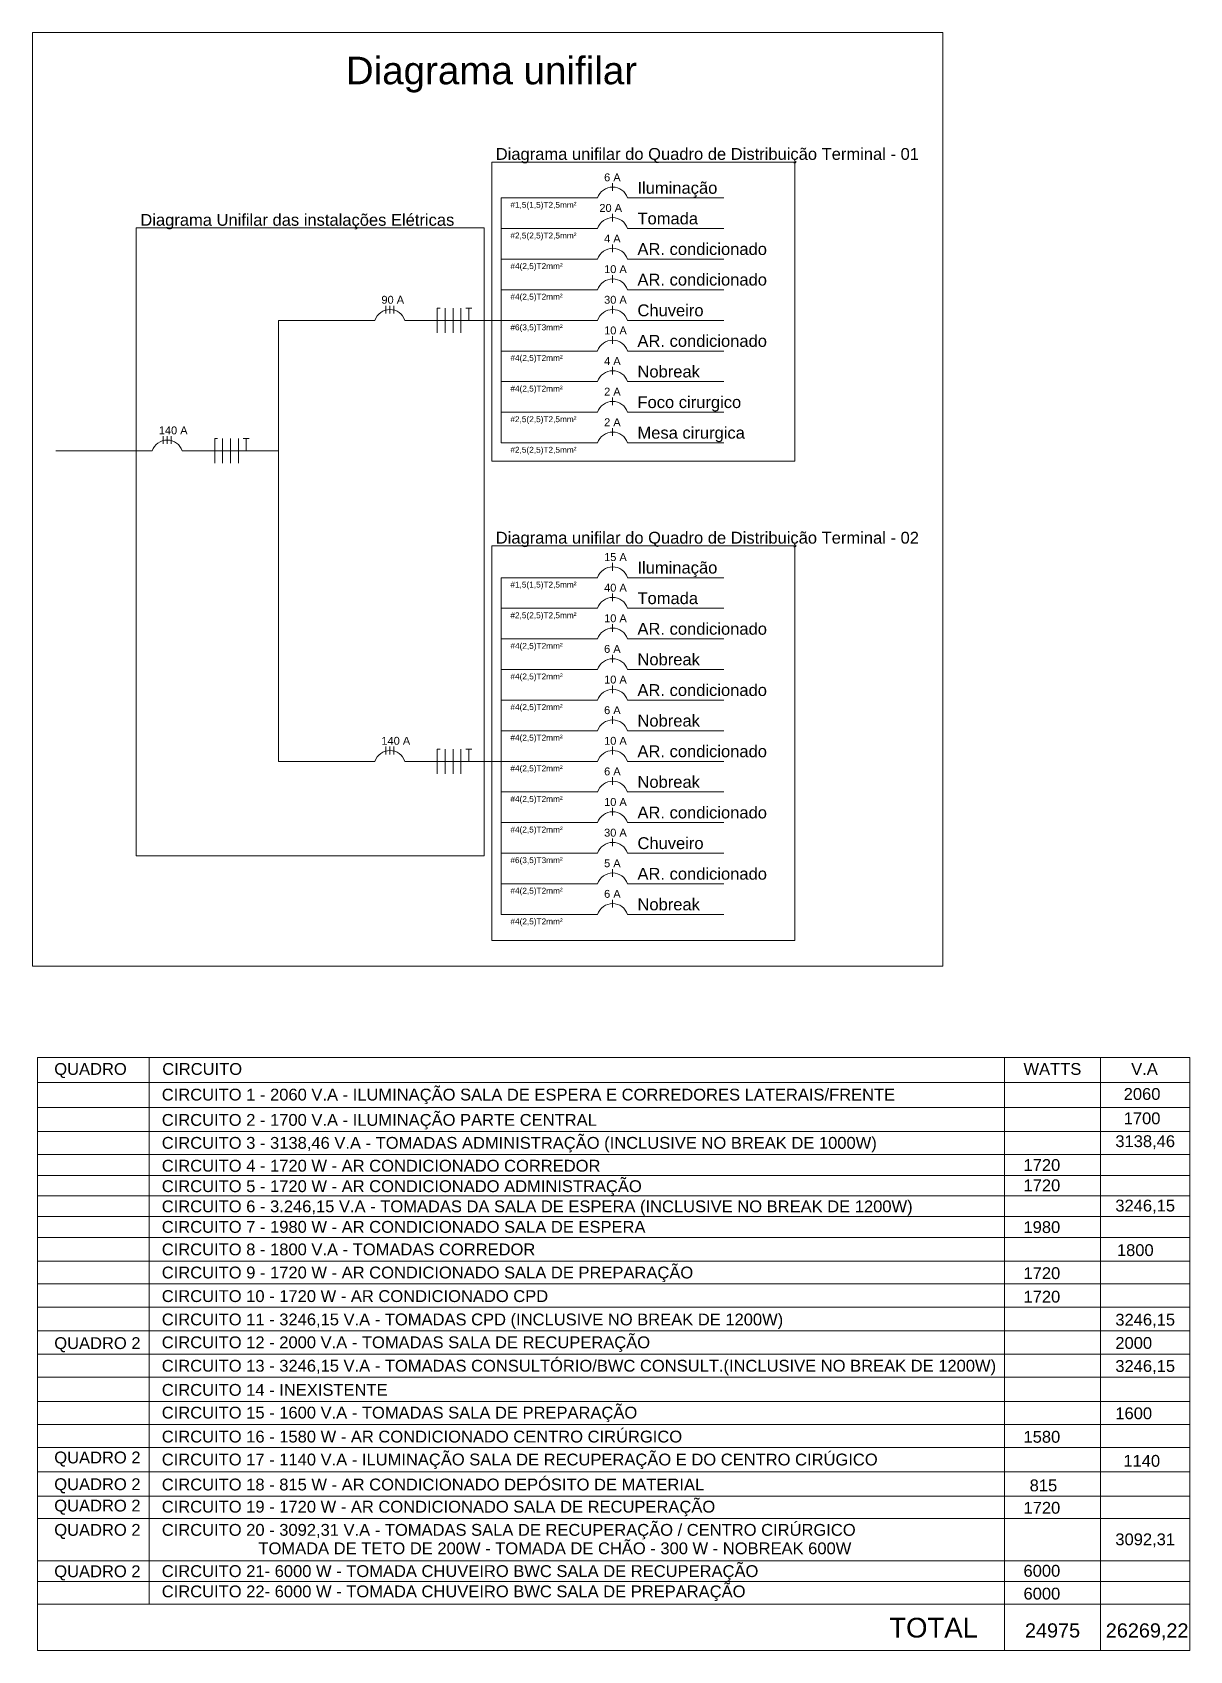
# Model space of a CAD drawing. Header units: millimetres. Extents: x 2676 to 2790, y 20 to 50.
# Drawn here: x 2700.2 to 2714.88, y 25.46 to 45.98 of the extents above; entities that cross this region are included whole.
import ezdxf

# ---------------------------------------------------------------- set-up
doc = ezdxf.new("R2010")
doc.units = ezdxf.units.MM
doc.layers.add('CIRCUITO 1', color=3, linetype='Continuous')
doc.layers.add('TOMADAS', color=250, linetype='Continuous')
doc.styles.get("Standard").update_dxf_attribs({"font": 'arial.ttf', "height": 1.5})

msp = doc.modelspace()

# ---------------------------------------------------------------- linework, layer by layer
at = {"layer": 'TOMADAS', "color": 7, "lineweight": 20}
for p, q in [((2707.562, 44.014), (2707.562, 44.063)), ((2707.562, 43.965), (2707.562, 44.014)), ((2706.149, 43.876), (2707.372, 43.876)), ((2706.149, 43.876), (2706.149, 40.771)), ((2707.752, 43.876), (2708.974, 43.876)), ((2707.562, 43.626), (2707.562, 43.675)), ((2707.562, 43.577), (2707.562, 43.626)), ((2706.149, 43.488), (2707.372, 43.488)), ((2707.752, 43.488), (2708.974, 43.488)), ((2706.149, 43.1), (2707.372, 43.1)), ((2707.562, 43.238), (2707.562, 43.287)), ((2707.562, 43.189), (2707.562, 43.238)), ((2707.752, 43.1), (2708.974, 43.1)), ((2707.562, 42.849), (2707.562, 42.898)), ((2706.149, 42.712), (2707.372, 42.712)), ((2707.562, 42.801), (2707.562, 42.849)), ((2707.752, 42.712), (2708.974, 42.712)), ((2704.687, 42.461), (2704.687, 42.51)), ((2704.737, 42.461), (2704.737, 42.51)), ((2704.787, 42.461), (2704.787, 42.51)), ((2705.338, 42.324), (2705.338, 42.48)), ((2705.338, 42.48), (2705.376, 42.48)), ((2705.438, 42.324), (2705.438, 42.48)), ((2705.538, 42.324), (2705.538, 42.48)), ((2705.638, 42.324), (2705.638, 42.48)), ((2705.7, 42.48), (2705.738, 42.48)), ((2705.738, 42.324), (2705.738, 42.48)), ((2705.738, 42.48), (2705.776, 42.48)), ((2707.562, 42.461), (2707.562, 42.51)), ((2703.325, 42.324), (2704.547, 42.324)), ((2703.325, 42.324), (2703.325, 40.668)), ((2704.687, 42.412), (2704.687, 42.461)), ((2704.737, 42.412), (2704.737, 42.461)), ((2704.787, 42.412), (2704.787, 42.461)), ((2704.927, 42.324), (2706.149, 42.324)), ((2705.338, 42.167), (2705.338, 42.324)), ((2705.438, 42.167), (2705.438, 42.324)), ((2705.538, 42.167), (2705.538, 42.324)), ((2705.638, 42.167), (2705.638, 42.324)), ((2706.149, 42.324), (2707.372, 42.324)), ((2707.562, 42.412), (2707.562, 42.461)), ((2707.752, 42.324), (2708.974, 42.324)), ((2707.562, 42.073), (2707.562, 42.122)), ((2707.562, 42.024), (2707.562, 42.073)), ((2706.149, 41.935), (2707.372, 41.935)), ((2707.752, 41.935), (2708.974, 41.935)), ((2707.562, 41.685), (2707.562, 41.734)), ((2707.562, 41.636), (2707.562, 41.685)), ((2706.149, 41.547), (2707.372, 41.547)), ((2707.752, 41.547), (2708.974, 41.547)), ((2707.562, 41.297), (2707.562, 41.346)), ((2707.562, 41.248), (2707.562, 41.297)), ((2706.149, 41.159), (2707.372, 41.159)), ((2707.752, 41.159), (2708.974, 41.159)), ((2701.862, 40.806), (2701.862, 40.855)), ((2701.912, 40.806), (2701.912, 40.855)), ((2701.962, 40.806), (2701.962, 40.855)), ((2707.562, 40.908), (2707.562, 40.957)), ((2707.562, 40.86), (2707.562, 40.908)), ((2700.5, 40.668), (2701.722, 40.668)), ((2701.862, 40.757), (2701.862, 40.806)), ((2701.912, 40.757), (2701.912, 40.806)), ((2701.962, 40.757), (2701.962, 40.806)), ((2702.102, 40.668), (2703.325, 40.668)), ((2702.514, 40.668), (2702.514, 40.824)), ((2702.514, 40.824), (2702.551, 40.824)), ((2702.514, 40.512), (2702.514, 40.668)), ((2702.614, 40.668), (2702.614, 40.824)), ((2702.614, 40.512), (2702.614, 40.668)), ((2702.714, 40.668), (2702.714, 40.824)), ((2702.714, 40.512), (2702.714, 40.668)), ((2702.814, 40.668), (2702.814, 40.824)), ((2702.814, 40.512), (2702.814, 40.668)), ((2702.876, 40.824), (2702.914, 40.824)), ((2702.914, 40.668), (2702.914, 40.824)), ((2702.914, 40.824), (2702.951, 40.824)), ((2703.325, 40.668), (2703.325, 36.732)), ((2706.149, 40.771), (2707.372, 40.771)), ((2707.752, 40.771), (2708.974, 40.771)), ((2707.562, 39.199), (2707.562, 39.248)), ((2707.562, 39.15), (2707.562, 39.199)), ((2706.149, 39.061), (2707.372, 39.061)), ((2706.149, 34.791), (2706.149, 39.061)), ((2707.752, 39.061), (2708.974, 39.061)), ((2707.562, 38.811), (2707.562, 38.86)), ((2707.562, 38.762), (2707.562, 38.811)), ((2706.149, 38.673), (2707.372, 38.673)), ((2707.752, 38.673), (2708.974, 38.673)), ((2707.562, 38.423), (2707.562, 38.471)), ((2707.562, 38.374), (2707.562, 38.423)), ((2706.149, 38.285), (2707.372, 38.285)), ((2707.752, 38.285), (2708.974, 38.285)), ((2707.562, 38.034), (2707.562, 38.083)), ((2707.562, 37.985), (2707.562, 38.034)), ((2706.149, 37.897), (2707.372, 37.897)), ((2707.752, 37.897), (2708.974, 37.897)), ((2707.562, 37.646), (2707.562, 37.695)), ((2707.562, 37.597), (2707.562, 37.646)), ((2706.149, 37.508), (2707.372, 37.508)), ((2707.752, 37.508), (2708.974, 37.508)), ((2707.562, 37.258), (2707.562, 37.307)), ((2707.562, 37.209), (2707.562, 37.258)), ((2706.149, 37.12), (2707.372, 37.12)), ((2707.752, 37.12), (2708.974, 37.12)), ((2703.325, 36.732), (2704.547, 36.732)), ((2704.687, 36.87), (2704.687, 36.919)), ((2704.687, 36.821), (2704.687, 36.87)), ((2704.737, 36.87), (2704.737, 36.919)), ((2704.737, 36.821), (2704.737, 36.87)), ((2704.787, 36.87), (2704.787, 36.919)), ((2704.787, 36.821), (2704.787, 36.87)), ((2704.927, 36.732), (2706.149, 36.732)), ((2705.338, 36.732), (2705.338, 36.888)), ((2705.338, 36.888), (2705.376, 36.888)), ((2705.338, 36.576), (2705.338, 36.732)), ((2705.438, 36.732), (2705.438, 36.888)), ((2705.438, 36.576), (2705.438, 36.732)), ((2705.538, 36.732), (2705.538, 36.888)), ((2705.538, 36.576), (2705.538, 36.732)), ((2705.638, 36.732), (2705.638, 36.888)), ((2705.638, 36.576), (2705.638, 36.732)), ((2705.7, 36.888), (2705.738, 36.888)), ((2705.738, 36.732), (2705.738, 36.888)), ((2705.738, 36.888), (2705.776, 36.888)), ((2706.149, 36.732), (2707.372, 36.732)), ((2707.562, 36.87), (2707.562, 36.919)), ((2707.562, 36.821), (2707.562, 36.87)), ((2707.752, 36.732), (2708.974, 36.732)), ((2707.562, 36.482), (2707.562, 36.53)), ((2706.149, 36.344), (2707.372, 36.344)), ((2707.562, 36.433), (2707.562, 36.482)), ((2707.752, 36.344), (2708.974, 36.344)), ((2707.562, 36.093), (2707.562, 36.142)), ((2706.149, 35.956), (2707.372, 35.956)), ((2707.562, 36.044), (2707.562, 36.093)), ((2707.752, 35.956), (2708.974, 35.956)), ((2707.562, 35.705), (2707.562, 35.754)), ((2707.562, 35.656), (2707.562, 35.705)), ((2706.149, 35.567), (2707.372, 35.567)), ((2707.752, 35.567), (2708.974, 35.567)), ((2707.562, 35.317), (2707.562, 35.366)), ((2707.562, 35.268), (2707.562, 35.317)), ((2706.149, 35.179), (2707.372, 35.179)), ((2707.752, 35.179), (2708.974, 35.179)), ((2707.562, 34.929), (2707.562, 34.978)), ((2707.562, 34.88), (2707.562, 34.929)), ((2706.149, 34.791), (2707.372, 34.791)), ((2707.752, 34.791), (2708.974, 34.791)), ((2700.267, 32.979), (2700.267, 25.457)), ((2700.267, 32.979), (2714.882, 32.979)), ((2712.533, 25.457), (2712.533, 32.979)), ((2713.75, 25.457), (2713.75, 32.979)), ((2714.882, 25.457), (2714.882, 32.979)), ((2700.267, 32.662), (2714.882, 32.662)), ((2700.267, 32.345), (2714.882, 32.345)), ((2700.267, 32.037), (2714.882, 32.037)), ((2700.267, 31.747), (2714.882, 31.747)), ((2700.267, 31.48), (2714.882, 31.48)), ((2700.267, 31.222), (2714.882, 31.222)), ((2700.267, 30.96), (2714.882, 30.96)), ((2700.267, 30.693), (2714.882, 30.693)), ((2700.267, 30.394), (2714.882, 30.394)), ((2700.267, 30.108), (2714.882, 30.108)), ((2700.267, 29.81), (2714.882, 29.81)), ((2700.267, 29.512), (2714.882, 29.512)), ((2700.267, 29.217), (2714.882, 29.217)), ((2700.267, 28.925), (2714.882, 28.925)), ((2700.267, 28.615), (2714.882, 28.615)), ((2700.267, 28.325), (2714.882, 28.325)), ((2700.267, 28.033), (2714.882, 28.033)), ((2700.267, 27.723), (2714.882, 27.723)), ((2700.267, 27.417), (2714.882, 27.417)), ((2700.267, 27.133), (2714.882, 27.133)), ((2700.267, 26.597), (2714.882, 26.597)), ((2700.267, 26.334), (2714.882, 26.334)), ((2700.267, 26.045), (2714.882, 26.045)), ((2700.267, 25.457), (2714.882, 25.457))]:
    msp.add_line(p, q, dxfattribs=at)
at = {"layer": 'TOMADAS', "color": 6, "lineweight": 20}
msp.add_line((2701.682, 26.045), (2701.682, 32.979), dxfattribs=at)
at = {"layer": 'TOMADAS', "color": 7, "lineweight": 20}
for points in [[(2700.201, 45.975), (2711.75, 45.975), (2711.75, 34.137), (2700.201, 34.137)], [(2709.873, 40.537), (2706.028, 40.537), (2706.028, 44.331), (2709.873, 44.331)], [(2705.933, 35.535), (2701.52, 35.535), (2701.52, 43.495), (2705.933, 43.495)], [(2706.028, 39.465), (2709.873, 39.465), (2709.873, 34.459), (2706.028, 34.459)]]:
    msp.add_lwpolyline(points, close=True, dxfattribs=at)
for centre in [(2707.562, 43.814), (2707.562, 43.426), (2707.562, 43.037), (2707.562, 42.649), (2704.737, 42.261), (2707.562, 42.261), (2707.562, 41.873), (2707.562, 41.485), (2707.562, 41.096), (2707.562, 40.708), (2701.912, 40.606), (2707.562, 38.999), (2707.562, 38.611), (2707.562, 38.222), (2707.562, 37.834), (2707.562, 37.446), (2707.562, 37.058), (2704.737, 36.67), (2707.562, 36.67), (2707.562, 36.281), (2707.562, 35.893), (2707.562, 35.505), (2707.562, 35.117), (2707.562, 34.729)]:
    msp.add_arc(centre, 0.2, 18.1739, 161.8261, dxfattribs=at)

# ---------------------------------------------------------------- texts
at = {"layer": 'CIRCUITO 1', "color": 7}
for s, p in [('QUADRO', (2700.479, 32.757)), ('CIRCUITO', (2701.849, 32.757)), ('WATTS', (2712.774, 32.757)), ('V.A', (2714.14, 32.757)), ('CIRCUITO 1 - 2060 V.A - ILUMINAÇÃO SALA DE ESPERA E CORREDORES LATERAIS/FRENTE', (2701.843, 32.432)), ('2060', (2714.045, 32.44)), ('CIRCUITO 2 - 1700 V.A - ILUMINAÇÃO PARTE CENTRAL', (2701.843, 32.111)), ('1700', (2714.045, 32.131)), ('CIRCUITO 14 - INEXISTENTE', (2701.843, 28.688)), ('CIRCUITO 17 - 1140 V.A - ILUMINAÇÃO SALA DE RECUPERAÇÃO E DO CENTRO CIRÚGICO', (2701.843, 27.805)), ('1140', (2714.041, 27.788))]:
    msp.add_text(s, height=0.15, dxfattribs=at).set_placement(p)
at = {"layer": 'CIRCUITO 1', "color": 2}
for s, p in [('CIRCUITO 3 - 3138,46 V.A - TOMADAS ADMINISTRAÇÃO (INCLUSIVE NO BREAK DE 1000W)', (2701.843, 31.82)), ('3138,46', (2713.939, 31.841)), ('CIRCUITO 6 - 3.246,15 V.A - TOMADAS DA SALA DE ESPERA (INCLUSIVE NO BREAK DE 1200W)', (2701.843, 31.015)), ('3246,15', (2713.939, 31.025)), ('CIRCUITO 8 - 1800 V.A - TOMADAS CORREDOR', (2701.843, 30.469)), ('1800', (2713.959, 30.46)), ('CIRCUITO 11 - 3246,15 V.A - TOMADAS CPD (INCLUSIVE NO BREAK DE 1200W)', (2701.843, 29.581)), ('3246,15', (2713.939, 29.578)), ('CIRCUITO 12 - 2000 V.A - TOMADAS SALA DE RECUPERAÇÃO', (2701.843, 29.291)), ('2000', (2713.939, 29.283)), ('CIRCUITO 13 - 3246,15 V.A - TOMADAS CONSULTÓRIO/BWC CONSULT.(INCLUSIVE NO BREAK DE 1200W)', (2701.843, 28.994)), ('3246,15', (2713.939, 28.991)), ('CIRCUITO 15 - 1600 V.A - TOMADAS SALA DE PREPARAÇÃO', (2701.843, 28.4)), ('1600', (2713.939, 28.391)), ('CIRCUITO 20 - 3092,31 V.A - TOMADAS SALA DE RECUPERAÇÃO / CENTRO CIRÚRGICO', (2701.843, 26.913)), ('3092,31', (2713.939, 26.793)), ('TOMADA DE TETO DE 200W - TOMADA DE CHÃO - 300 W - NOBREAK 600W', (2703.069, 26.679))]:
    msp.add_text(s, height=0.15, dxfattribs=at).set_placement(p)
at = {"layer": 'CIRCUITO 1', "color": 1}
for s, p in [('CIRCUITO 4 - 1720 W - AR CONDICIONADO CORREDOR', (2701.843, 31.53)), ('1720', (2712.774, 31.539)), ('CIRCUITO 5 - 1720 W - AR CONDICIONADO ADMINISTRAÇÃO', (2701.843, 31.271)), ('1720', (2712.774, 31.282)), ('CIRCUITO 7 - 1980 W - AR CONDICIONADO SALA DE ESPERA', (2701.843, 30.755)), ('1980', (2712.774, 30.752)), ('CIRCUITO 9 - 1720 W - AR CONDICIONADO SALA DE PREPARAÇÃO', (2701.843, 30.176)), ('1720', (2712.774, 30.168)), ('CIRCUITO 10 - 1720 W - AR CONDICIONADO CPD', (2701.843, 29.877)), ('1720', (2712.774, 29.87)), ('CIRCUITO 16 - 1580 W - AR CONDICIONADO CENTRO CIRÚRGICO', (2701.843, 28.096)), ('1580', (2712.774, 28.093)), ('CIRCUITO 18 - 815 W - AR CONDICIONADO DEPÓSITO DE MATERIAL', (2701.843, 27.488)), ('815', (2712.852, 27.477)), ('CIRCUITO 19 - 1720 W - AR CONDICIONADO SALA DE RECUPERAÇÃO', (2701.843, 27.207)), ('1720', (2712.774, 27.193))]:
    msp.add_text(s, height=0.15, dxfattribs=at).set_placement(p)
at = {"layer": 'CIRCUITO 1', "color": 5}
for p in [(2700.479, 29.281), (2700.479, 27.831), (2700.479, 27.492), (2700.479, 27.221), (2700.479, 26.913), (2700.479, 26.388)]:
    msp.add_text('QUADRO 2', height=0.15, dxfattribs=at).set_placement(p)
at = {"layer": 'CIRCUITO 1', "color": 6}
for s, p in [('CIRCUITO 21- 6000 W - TOMADA CHUVEIRO BWC SALA DE RECUPERAÇÃO', (2701.843, 26.39)), ('6000', (2712.774, 26.394)), ('CIRCUITO 22- 6000 W - TOMADA CHUVEIRO BWC SALA DE PREPARAÇÃO', (2701.843, 26.133)), ('6000', (2712.774, 26.105))]:
    msp.add_text(s, height=0.15, dxfattribs=at).set_placement(p)
at = {"layer": 'CIRCUITO 1', "color": 20}
for s, height, p in [('TOTAL', 0.25, (2711.071, 25.623)), ('24975', 0.18, (2712.793, 25.623)), ('26269,22', 0.18, (2713.818, 25.623))]:
    msp.add_text(s, height=height, dxfattribs=at).set_placement(p)
at = {"layer": 'TOMADAS', "color": 7, "lineweight": 20, "attachment_point": 1}
for s, width, heights, insert, char_height in [('Diagrama unifilar', 7.87784, [1.325], (2704.177, 45.667), 0.35), ('Diagrama unifilar do Quadro de Distribuição Terminal - 01', 10.94652, [0.443], (2706.079, 44.509), 0.15), ('6 A', 0.64666, [0], (2707.454, 44.187), 0.1), ('Iluminação', 2.3274, [0], (2707.877, 44.079), 0.15), ('\\pxi-3,l4,t4;#1,5(1,5)T2,5mm²', 3.78287, [0.467], (2706.19, 43.826), 0.075), ('20 A', 0.64666, [0], (2707.394, 43.799), 0.1), ('Diagrama Unifilar das instalações Elétricas', 8.09194, [8.737], (2701.571, 43.673), 0.15), ('Tomada', 2.3274, [0], (2707.877, 43.691), 0.15), ('\\pxi-3,l4,t4;#2,5(2,5)T2,5mm²', 3.78287, [0.467], (2706.19, 43.437), 0.075), ('4 A', 0.64666, [0], (2707.454, 43.411), 0.1), ('AR. condicionado', 3.35714, [0.156], (2707.877, 43.303), 0.15), ('\\pxi-3,l4,t4;#4(2,5)T2mm²', 3.78287, [0.467], (2706.19, 43.049), 0.075), ('10 A', 0.64666, [0], (2707.454, 43.023), 0.1), ('AR. condicionado', 4.36181, [0], (2707.877, 42.915), 0.15), ('90 A', 0.64666, [0], (2704.629, 42.635), 0.1), ('\\pxi-3,l4,t4;#4(2,5)T2mm²', 3.78287, [0.467], (2706.19, 42.661), 0.075), ('30 A', 0.64666, [0], (2707.454, 42.635), 0.1), ('Chuveiro ', 2.3274, [0], (2707.877, 42.526), 0.15), ('\\pxi-3,l4,t4;#6(3,5)T3mm²', 3.78287, [0.467], (2706.19, 42.273), 0.075), ('10 A', 0.64666, [0], (2707.454, 42.246), 0.1), ('AR. condicionado\\P', 3.44987, [0.339], (2707.877, 42.138), 0.15), ('\\pxi-3,l4,t4;#4(2,5)T2mm²', 3.78287, [0.467], (2706.19, 41.885), 0.075), ('4 A', 0.64666, [0], (2707.454, 41.858), 0.1), ('Nobreak', 2.3274, [0], (2707.877, 41.75), 0.15), ('\\pxi-3,l4,t4;#4(2,5)T2mm²', 3.78287, [0.467], (2706.19, 41.496), 0.075), ('2 A', 0.64666, [0], (2707.454, 41.47), 0.1), ('Foco cirurgico', 2.81639, [0.422], (2707.877, 41.362), 0.15), ('\\pxi-3,l4,t4;#2,5(2,5)T2,5mm²', 3.78287, [0.467], (2706.19, 41.108), 0.075), ('2 A', 0.64666, [0], (2707.454, 41.082), 0.1), ('140 A', 0.85412, [0.368], (2701.805, 40.979), 0.1), ('Mesa cirurgica', 2.81639, [0.422], (2707.877, 40.974), 0.15), ('\\pxi-3,l4,t4;#2,5(2,5)T2,5mm²', 3.78287, [0.467], (2706.19, 40.72), 0.075), ('Diagrama unifilar do Quadro de Distribuição Terminal - 02', 10.94652, [0.443], (2706.079, 39.643), 0.15), ('15 A', 0.64666, [0], (2707.454, 39.372), 0.1), ('Iluminação', 2.3274, [0], (2707.877, 39.264), 0.15), ('\\pxi-3,l4,t4;#1,5(1,5)T2,5mm²', 3.78287, [0.467], (2706.19, 39.011), 0.075), ('40 A', 0.64666, [0], (2707.454, 38.984), 0.1), ('Tomada', 2.3274, [0], (2707.877, 38.876), 0.15), ('\\pxi-3,l4,t4;#2,5(2,5)T2,5mm²', 3.78287, [0.467], (2706.19, 38.622), 0.075), ('10 A', 0.64666, [0], (2707.454, 38.596), 0.1), ('AR. condicionado', 3.53757, [0.114], (2707.877, 38.488), 0.15), ('\\pxi-3,l4,t4;#4(2,5)T2mm²', 3.78287, [0.467], (2706.19, 38.234), 0.075), ('6 A', 0.64666, [0], (2707.454, 38.208), 0.1), ('Nobreak', 2.3274, [0], (2707.877, 38.1), 0.15), ('\\pxi-3,l4,t4;#4(2,5)T2mm²', 3.78287, [0.467], (2706.19, 37.846), 0.075), ('10 A', 0.64666, [0], (2707.454, 37.819), 0.1), ('AR. condicionado', 4.05621, [0.185], (2707.877, 37.711), 0.15), ('\\pxi-3,l4,t4;#4(2,5)T2mm²', 3.78287, [0.467], (2706.19, 37.458), 0.075), ('6 A', 0.64666, [0], (2707.454, 37.431), 0.1), ('Nobreak', 2.3274, [0], (2707.877, 37.323), 0.15), ('140 A', 0.85412, [0.368], (2704.629, 37.043), 0.1), ('\\pxi-3,l4,t4;#4(2,5)T2mm²', 3.78287, [0.467], (2706.19, 37.07), 0.075), ('10 A', 0.64666, [0], (2707.454, 37.043), 0.1), ('AR. condicionado', 3.62401, [0.287], (2707.877, 36.935), 0.15), ('\\pxi-3,l4,t4;#4(2,5)T2mm²', 3.78287, [0.467], (2706.19, 36.681), 0.075), ('6 A', 0.64666, [0], (2707.454, 36.655), 0.1), ('Nobreak', 2.3274, [0], (2707.877, 36.547), 0.15), ('\\pxi-3,l4,t4;#4(2,5)T2mm²', 3.78287, [0.467], (2706.19, 36.293), 0.075), ('10 A', 0.64666, [0], (2707.454, 36.267), 0.1), ('AR. condicionado', 3.62401, [0.287], (2707.877, 36.159), 0.15), ('\\pxi-3,l4,t4;#4(2,5)T2mm²', 3.78287, [0.467], (2706.19, 35.905), 0.075), ('30 A', 0.64666, [0], (2707.454, 35.878), 0.1), ('Chuveiro', 2.3274, [0], (2707.877, 35.77), 0.15), ('\\pxi-3,l4,t4;#6(3,5)T3mm²', 3.78287, [0.467], (2706.19, 35.517), 0.075), ('5 A', 0.64666, [0], (2707.454, 35.49), 0.1), ('AR. condicionado', 3.62401, [0.287], (2707.877, 35.382), 0.15), ('\\pxi-3,l4,t4;#4(2,5)T2mm²', 3.78287, [0.467], (2706.19, 35.129), 0.075), ('6 A', 0.64666, [0], (2707.454, 35.102), 0.1), ('Nobreak', 2.3274, [0], (2707.877, 34.994), 0.15), ('\\pxi-3,l4,t4;#4(2,5)T2mm²', 3.78287, [0.467], (2706.19, 34.74), 0.075)]:
    msp.add_mtext_dynamic_manual_height_columns(s, width=width, gutter_width=7.5, heights=heights, dxfattribs=dict(at, insert=insert, char_height=char_height))

doc.saveas('drawing.dxf')
